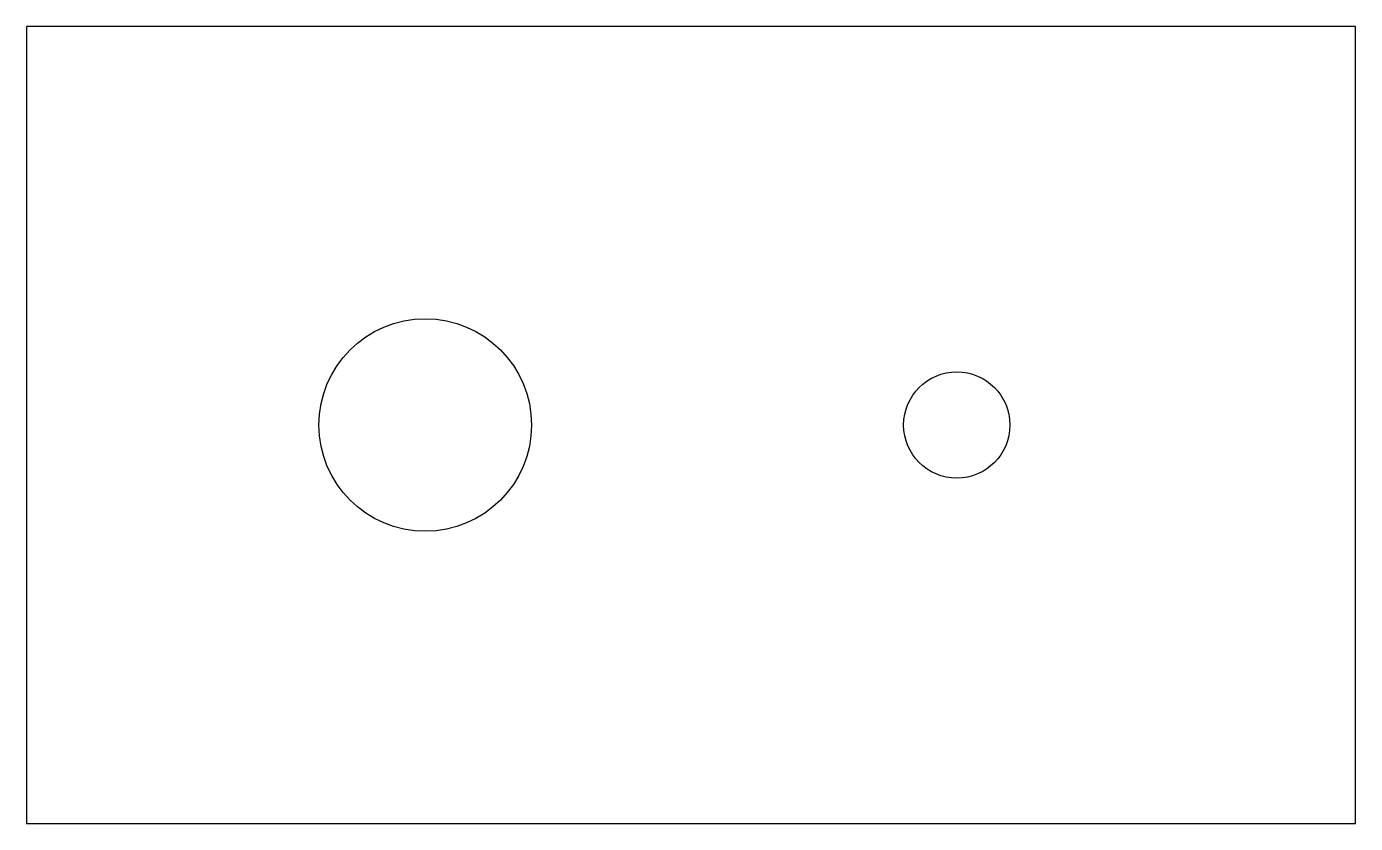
# Model space of a CAD drawing. Header units: millimetres. Extents: x 0 to 100, y 0 to 60.
import ezdxf

# ---------------------------------------------------------------- set-up
doc = ezdxf.new("R2010")
doc.units = ezdxf.units.MM

msp = doc.modelspace()

# ---------------------------------------------------------------- linework, layer by layer
at = {"layer": 'cut'}
for p, q in [((100, 60), (0, 60)), ((0, 60), (0, 0)), ((100, 0), (100, 60)), ((0, 0), (100, 0))]:
    msp.add_line(p, q, dxfattribs=at)
for centre, radius in [((30, 30), 8), ((70, 30), 4)]:
    msp.add_circle(centre, radius, dxfattribs=at)

doc.saveas('drawing.dxf')
